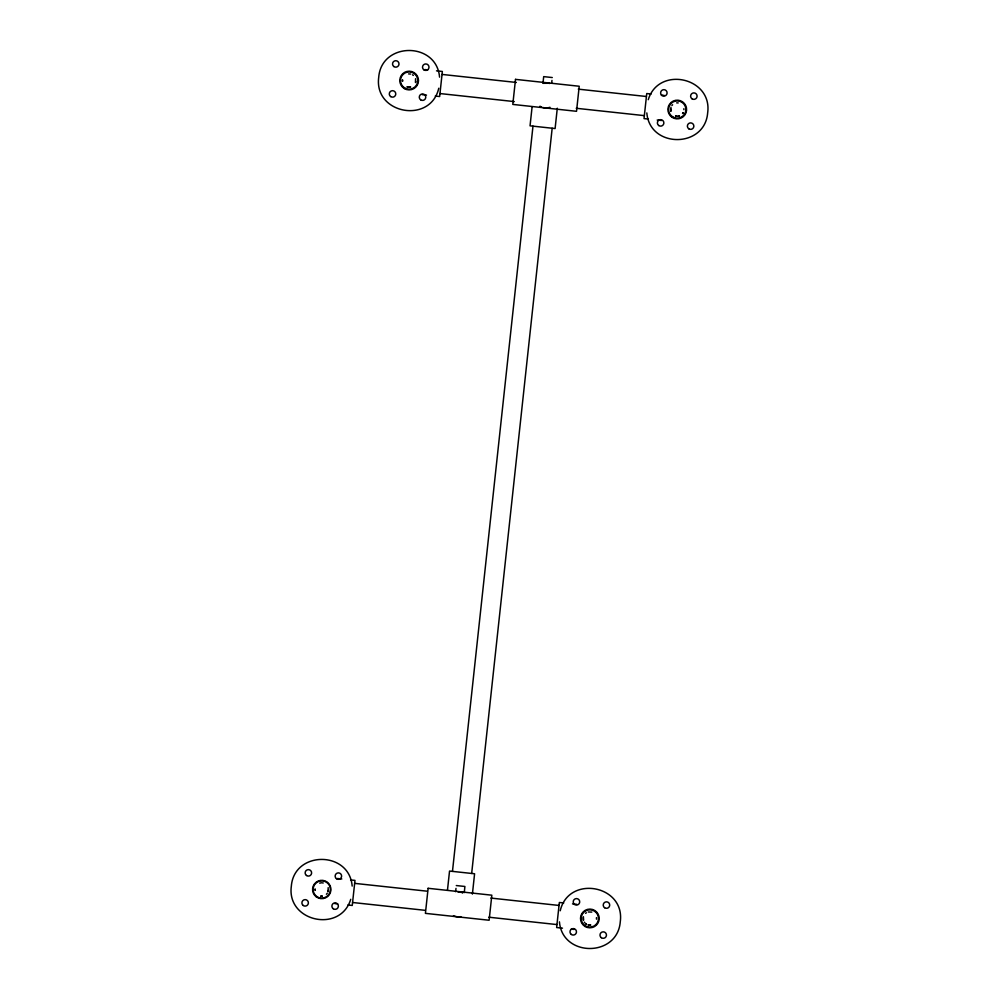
<?xml version="1.0" encoding="UTF-8"?>
<svg xmlns="http://www.w3.org/2000/svg" width="999" height="999" viewBox="0 0 999 999"><rect width="100%" height="100%" fill="white"/><g stroke="black" fill="none" stroke-linecap="round" stroke-linejoin="round"><path stroke-width="1.5" d="M315.11 889.098L315.16 890.396L315.097 889.285M328.109 891.483L328.172 887.674M415.509 82.542L415.559 78.734M583.229 917.731L583.466 920.316L583.416 916.732M596.478 919.167L596.465 917.631M670.953 107.305L670.766 111.076M670.616 108.804L670.829 111.326M447.49 890.009L449.538 871.066L474.587 873.763L472.402 894.105M532.092 106.893L530.044 125.837L555.107 128.546L557.292 108.217M452.472 871.378L532.979 126.161M455.994 888.411L455.581 891.67M543.069 82.343L543.693 76.623L552.285 77.547M551.66 83.267L551.972 80.407M471.665 873.451L552.172 128.234M415.771 81.269L415.584 82.268M328.384 890.196L328.047 891.695M438.773 88.237C430.469 124.363 373.726 113.998 378.721 77.26C381.468 41.646 436.675 41.546 439.56 77.148M560.227 910.763C568.531 874.637 625.274 885.002 620.279 921.74C617.532 957.354 562.325 957.454 559.44 921.852M648.264 99.688C658.678 65.522 712.599 77.422 707.667 112.8C704.919 148.414 649.712 148.526 646.828 112.924M350.736 899.312C340.322 933.478 286.401 921.577 291.333 886.2C294.081 850.586 349.288 850.474 352.172 886.076M326.411 894.255L327.26 893.243M671.915 105.519L672.589 104.745M585.576 913.336L586.401 912.749M679.432 115.809L677.834 116.146L679.295 115.847M319.705 883.153L321.203 882.854M547.352 82.992L542.981 83.292L548.938 83.267M543.331 83.217L545.367 82.929L544.03 83.079M588.286 911.975L591.82 912.087M590.771 925.049L588.174 924.899M408.591 73.914L410.614 74.051M676.685 102.872L678.209 102.922M322.315 896.128L320.791 896.078M590.409 925.086L588.386 924.949M322.028 896.14L321.041 896.103M459.952 891.92L457.967 891.87L462.949 892.631L460.951 892.07M424.825 69.568L427.747 69.88M436.513 70.829L442.357 71.466L439.647 96.516L435.264 96.041M651.123 94.018L646.74 93.544L644.03 118.606L648.413 119.068M661.35 95.13L664.273 95.442M442.033 74.425L516.358 82.455M578.296 89.148L646.415 96.503M676.785 116.159L675.561 115.959M439.972 93.556L514.298 101.586M576.223 108.279L644.355 115.634M422.115 94.63L426.498 95.105M657.192 120.017L661.575 120.492M456.306 885.551L464.897 886.475L464.285 892.606M337.425 878.508L341.808 878.983M350.587 879.932L354.97 880.394L352.26 905.456L347.877 904.982M563.736 902.959L559.353 902.484L556.643 927.534L562.487 928.171M572.502 903.895L576.885 904.37M354.645 883.366L427.422 891.22M490.896 898.076L559.028 905.444M322.215 882.841L323.226 882.991M352.585 902.497L425.349 910.351M488.836 917.207L556.967 924.574M334.727 903.558L337.65 903.87M571.253 929.12L574.175 929.432M676.523 116.134L675.774 116.009M548.339 83.142L549 83.279M548.813 83.242L549.7 83.479M407.18 86.913L410.701 87.025L407.155 86.901M461.613 892.207L462.712 892.544M412.512 74.8L413.349 75.387M586.488 924.2L585.576 923.563M586.376 924.125L585.651 923.613M584.914 922.914L584.29 922.114M683.853 108.704L683.903 109.715M402.535 81.369L402.522 79.833L402.51 81.144M460.851 916.67A12.6 12.6 0 0 1 453.471 915.771M549.987 107.293A12.6 12.6 0 0 1 542.719 107.505M428.121 888.298L425.412 913.361L489.123 920.241L491.833 895.191L428.121 888.298M515.509 79.371L512.799 104.42L576.523 111.301L579.22 86.251L515.509 79.371M683.091 112.712L682.554 113.536L683.116 112.65M541.083 106.943L539.972 106.406L541.083 106.943M317.195 896.827A8.641 8.641 0 0 0 330.394 889.772A8.641 8.641 0 0 0 317.682 881.867A8.641 8.641 0 0 0 317.195 896.827M316.346 896.902A9.178 9.178 0 0 0 330.881 890.471A9.178 9.178 0 0 0 318.044 881.093A9.178 9.178 0 0 0 316.346 896.902M585.289 925.786A8.641 8.641 0 0 0 598.488 918.73A8.641 8.641 0 0 0 585.776 910.826A8.641 8.641 0 0 0 585.289 925.786M585.052 926.485A9.366 9.366 0 0 0 599.213 918.581A9.366 9.366 0 0 0 585.289 910.276A9.366 9.366 0 0 0 585.052 926.485M574.562 904.445A3.234 3.234 0 0 0 579.695 902.184A3.234 3.234 0 0 0 575.162 898.863A3.234 3.234 0 0 0 574.562 904.445M571.328 934.44A3.234 3.234 0 0 0 576.46 932.167A3.234 3.234 0 0 0 571.928 928.858A3.234 3.234 0 0 0 571.328 934.44M601.311 937.686A3.234 3.234 0 0 0 606.443 935.414A3.234 3.234 0 0 0 601.922 932.104A3.234 3.234 0 0 0 601.311 937.686M604.557 907.691A3.234 3.234 0 0 0 609.69 905.419A3.234 3.234 0 0 0 605.157 902.109A3.234 3.234 0 0 0 604.557 907.691M306.468 875.486A3.234 3.234 0 0 0 311.601 873.213A3.234 3.234 0 0 0 307.068 869.904A3.234 3.234 0 0 0 306.468 875.486M303.234 905.481A3.234 3.234 0 0 0 308.366 903.208A3.234 3.234 0 0 0 303.833 899.899A3.234 3.234 0 0 0 303.234 905.481M333.216 908.715A3.234 3.234 0 0 0 338.361 906.455A3.234 3.234 0 0 0 333.828 903.133A3.234 3.234 0 0 0 333.216 908.715M336.463 878.72A3.234 3.234 0 0 0 341.596 876.46A3.234 3.234 0 0 0 337.063 873.151A3.234 3.234 0 0 0 336.463 878.72M404.583 87.887A8.641 8.641 0 0 0 417.782 80.832A8.641 8.641 0 0 0 405.082 72.927A8.641 8.641 0 0 0 404.583 87.887M404.358 88.586A9.366 9.366 0 0 0 418.506 80.682A9.366 9.366 0 0 0 404.583 72.378A9.366 9.366 0 0 0 404.358 88.586M672.677 116.846A8.641 8.641 0 0 0 685.876 109.803A8.641 8.641 0 0 0 673.176 101.898A8.641 8.641 0 0 0 672.677 116.846M671.902 117.195A9.366 9.366 0 0 0 686.575 110.302A9.366 9.366 0 0 0 673.264 101.049A9.366 9.366 0 0 0 671.902 117.195M661.95 95.517A3.234 3.234 0 0 0 667.082 93.244A3.234 3.234 0 0 0 662.562 89.935A3.234 3.234 0 0 0 661.95 95.517M658.716 125.512A3.234 3.234 0 0 0 663.848 123.239A3.234 3.234 0 0 0 659.315 119.93A3.234 3.234 0 0 0 658.716 125.512M688.711 128.746A3.234 3.234 0 0 0 693.843 126.473A3.234 3.234 0 0 0 689.31 123.164A3.234 3.234 0 0 0 688.711 128.746M691.945 98.751A3.234 3.234 0 0 0 697.077 96.491A3.234 3.234 0 0 0 692.544 93.169A3.234 3.234 0 0 0 691.945 98.751M393.856 66.546A3.234 3.234 0 0 0 398.988 64.286A3.234 3.234 0 0 0 394.468 60.976A3.234 3.234 0 0 0 393.856 66.546M390.621 96.541A3.234 3.234 0 0 0 395.754 94.281A3.234 3.234 0 0 0 391.221 90.959A3.234 3.234 0 0 0 390.621 96.541M420.616 99.788A3.234 3.234 0 0 0 425.749 97.515A3.234 3.234 0 0 0 421.216 94.206A3.234 3.234 0 0 0 420.616 99.788M423.851 69.793A3.234 3.234 0 0 0 428.983 67.52A3.234 3.234 0 0 0 424.45 64.211A3.234 3.234 0 0 0 423.851 69.793"/></g></svg>
